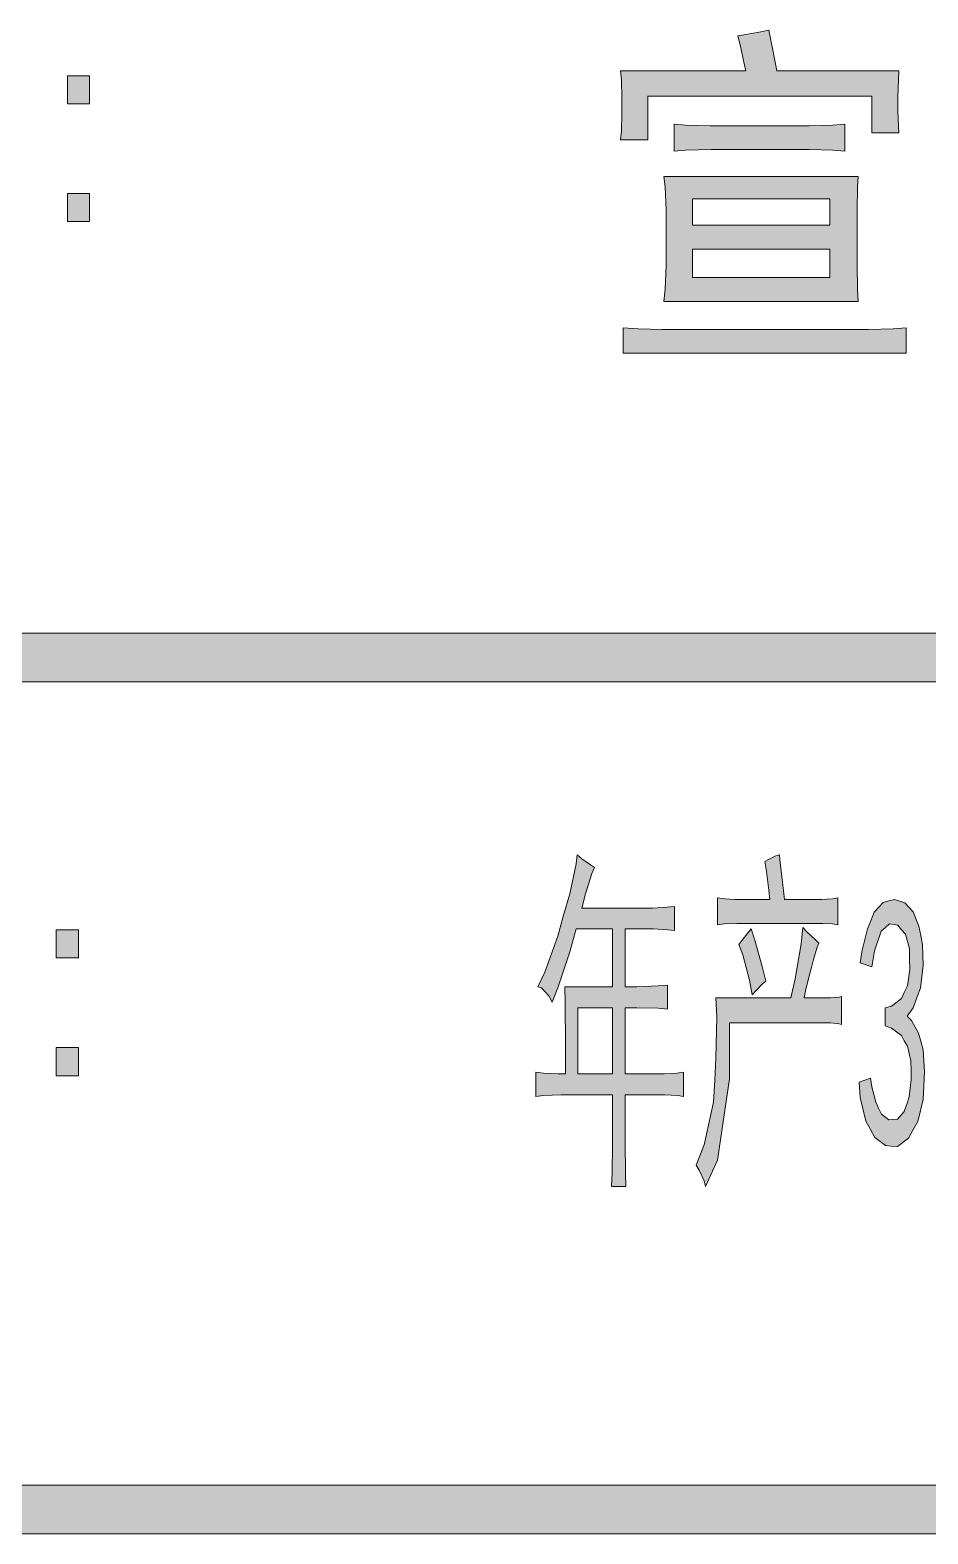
# Model space of a CAD drawing. Header units: millimetres. Extents: x 0 to 414, y 0 to 292.
# Drawn here: x 364.89 to 372.66, y 52.24 to 65.26 of the extents above; entities that cross this region are included whole.
import ezdxf

# ---------------------------------------------------------------- set-up
doc = ezdxf.new("R2010")
doc.units = ezdxf.units.MM

msp = doc.modelspace()

# ---------------------------------------------------------------- hatches: boundary and pattern name
h = msp.add_hatch(color=0)
h.dxf.hatch_style = 2
h.paths.add_polyline_path([(371.288028, 65.260361), (371.309194, 65.143944), (371.344472, 64.967556), (371.355056, 64.907583), (372.413389, 64.907583), (372.409861, 64.829972), (372.402806, 64.681806), (372.402806, 64.614778), (372.402806, 64.554806), (372.409861, 64.431333), (372.413389, 64.371361), (372.177028, 64.371361), (372.177028, 64.688861), (370.240278, 64.688861), (370.240278, 64.311389), (370.003917, 64.311389), (370.010972, 64.389), (370.0145, 64.537167), (370.0145, 64.604194), (370.0145, 64.67475), (370.010972, 64.829972), (370.003917, 64.907583), (371.086944, 64.907583), (371.069306, 64.981667), (371.037556, 65.133361), (371.019917, 65.210972), (371.069306, 65.218028), (371.203361, 65.242722)])
h = msp.add_hatch(color=0)
h.dxf.hatch_style = 2
h.paths.add_polyline_path([(365.407222, 64.621833), (365.216722, 64.621833), (365.216722, 64.86525), (365.407222, 64.86525)])
h = msp.add_hatch(color=0)
h.dxf.hatch_style = 2
h.paths.add_polyline_path([(371.534972, 64.431333), (371.637278, 64.431333), (371.841889, 64.438389), (371.944194, 64.445444), (371.944194, 64.212611), (371.841889, 64.219667), (371.637278, 64.226722), (371.534972, 64.226722), (370.9035, 64.226722), (370.787083, 64.226722), (370.564833, 64.219667), (370.466056, 64.212611), (370.466056, 64.445444), (370.564833, 64.438389), (370.780028, 64.431333), (370.892917, 64.431333)])
h = msp.add_hatch(color=0)
h.paths.add_polyline_path([(372.060611, 63.993889), (372.053556, 63.902167), (372.050028, 63.701083), (372.050028, 63.591722), (372.050028, 63.337722), (372.050028, 63.228361), (372.053556, 63.016694), (372.060611, 62.910861), (370.377861, 62.910861), (370.388444, 63.016694), (370.399028, 63.221306), (370.399028, 63.327139), (370.399028, 63.591722), (370.399028, 63.701083), (370.388444, 63.902167), (370.377861, 63.993889)])
h.paths.add_polyline_path([(371.813667, 63.119), (371.813667, 63.362417), (370.624806, 63.362417), (370.624806, 63.119)])
h.paths.add_polyline_path([(371.813667, 63.570556), (371.813667, 63.799861), (370.624806, 63.799861), (370.624806, 63.570556)])
h = msp.add_hatch(color=0)
h.dxf.hatch_style = 2
h.paths.add_polyline_path([(365.407222, 63.602306), (365.216722, 63.602306), (365.216722, 63.845722), (365.407222, 63.845722)])
h = msp.add_hatch(color=0)
h.dxf.hatch_style = 2
h.paths.add_polyline_path([(372.039444, 62.667444), (372.145278, 62.667444), (372.364, 62.6745), (372.476889, 62.681556), (372.476889, 62.462833), (370.025083, 62.462833), (370.025083, 62.681556), (370.155611, 62.6745), (370.36375, 62.667444), (370.444889, 62.667444)])
h = msp.add_hatch(color=0)
h.dxf.hatch_style = 2
h.paths.add_polyline_path([(355.134333, 59.615917), (355.134333, 60.03925), (404.410333, 60.03925), (404.410333, 59.615917)])
h = msp.add_hatch(color=0)
h.paths.add_polyline_path([(369.287778, 56.977139), (369.34775, 57.104139), (369.460639, 57.414583), (369.510028, 57.598028), (369.562944, 57.781472), (369.619389, 58.042528), (369.626444, 58.120139), (369.668778, 58.084861), (369.742861, 58.031944), (369.778139, 58.010778), (369.753444, 57.957861), (369.700528, 57.781472), (369.668778, 57.658), (370.222639, 57.658), (370.282611, 57.658), (370.406083, 57.665056), (370.469583, 57.672111), (370.469583, 57.463972), (370.413139, 57.471028), (370.289667, 57.478083), (370.222639, 57.478083), (370.042722, 57.478083), (370.042722, 56.977139), (370.145028, 56.977139), (370.328472, 56.984194), (370.409611, 56.99125), (370.409611, 56.783111), (370.328472, 56.790167), (370.145028, 56.793694), (370.042722, 56.793694), (370.042722, 56.222194), (370.321417, 56.222194), (370.381389, 56.222194), (370.494278, 56.22925), (370.547194, 56.236306), (370.547194, 56.028167), (370.497806, 56.035222), (370.384917, 56.042278), (370.321417, 56.042278), (370.042722, 56.042278), (370.042722, 55.760056), (370.042722, 55.622472), (370.04625, 55.364944), (370.049778, 55.248528), (369.926306, 55.248528), (369.929833, 55.364944), (369.933361, 55.608361), (369.933361, 55.735361), (369.933361, 56.042278), (369.559417, 56.042278), (369.485333, 56.042278), (369.337167, 56.035222), (369.270139, 56.028167), (369.270139, 56.236306), (369.337167, 56.22925), (369.464167, 56.222194), (369.527667, 56.222194), (369.527667, 56.462083), (369.524139, 56.839556), (369.520611, 56.977139), (369.933361, 56.977139), (369.933361, 57.478083), (369.619389, 57.478083), (369.562944, 57.280528), (369.460639, 56.966556), (369.41125, 56.843083), (369.383028, 56.899528), (369.319528, 56.966556)])
h.paths.add_polyline_path([(369.933361, 56.222194), (369.933361, 56.793694), (369.6335, 56.793694), (369.6335, 56.222194)])
h = msp.add_hatch(color=0)
h.dxf.hatch_style = 2
h.paths.add_polyline_path([(371.37975, 58.120139), (371.383278, 58.077806), (371.404444, 57.883778), (371.422083, 57.732083), (371.69725, 57.732083), (371.746639, 57.732083), (371.838361, 57.739139), (371.884222, 57.746194), (371.884222, 57.513361), (371.838361, 57.520417), (371.753694, 57.523944), (371.711361, 57.523944), (371.051667, 57.523944), (371.009333, 57.523944), (370.9035, 57.520417), (370.843528, 57.513361), (370.843528, 57.746194), (370.907028, 57.739139), (370.991694, 57.732083), (371.012861, 57.732083), (371.295083, 57.732083), (371.288028, 57.813222), (371.266861, 57.9755), (371.25275, 58.060167), (371.2845, 58.077806), (371.348, 58.109556)])
h = msp.add_hatch(color=0)
h.dxf.hatch_style = 2
h.paths.add_polyline_path([(372.067667, 56.151639), (372.166444, 56.186917), (372.177028, 56.109306), (372.212306, 55.978778), (372.237, 55.925861), (372.261694, 55.872944), (372.325194, 55.823556), (372.360472, 55.827083), (372.399278, 55.830611), (372.45925, 55.897639), (372.480417, 55.961139), (372.501583, 56.024639), (372.519222, 56.172806), (372.519222, 56.253944), (372.515694, 56.335083), (372.487472, 56.462083), (372.45925, 56.507944), (372.434556, 56.553806), (372.349889, 56.617306), (372.293444, 56.638472), (372.293444, 56.793694), (372.349889, 56.807806), (372.434556, 56.874833), (372.45925, 56.92775), (372.487472, 56.984194), (372.508639, 57.125306), (372.505111, 57.2135), (372.505111, 57.305222), (372.469833, 57.432222), (372.434556, 57.471028), (372.402806, 57.509833), (372.33225, 57.520417), (372.296972, 57.488667), (372.258167, 57.456917), (372.201722, 57.287583), (372.177028, 57.15), (372.07825, 57.185278), (372.095889, 57.294639), (372.14175, 57.478083), (372.169972, 57.548639), (372.198194, 57.622722), (372.275806, 57.707389), (372.325194, 57.7215), (372.374583, 57.732083), (372.462778, 57.703861), (372.498056, 57.665056), (372.536861, 57.62625), (372.58625, 57.502778), (372.603889, 57.421639), (372.618, 57.3405), (372.621528, 57.160583), (372.610944, 57.061806), (372.600361, 56.966556), (372.536861, 56.793694), (372.483944, 56.723139), (372.52275, 56.684333), (372.582722, 56.574972), (372.603889, 56.504417), (372.621528, 56.430333), (372.635639, 56.239833), (372.628583, 56.119889), (372.621528, 55.999944), (372.575667, 55.809444), (372.533333, 55.735361), (372.494528, 55.664806), (372.399278, 55.59425), (372.346361, 55.597778), (372.296972, 55.601306), (372.20525, 55.671861), (372.166444, 55.742417), (372.127639, 55.812972), (372.07825, 56.017583)])
h = msp.add_hatch(color=0)
h.dxf.hatch_style = 2
h.paths.add_polyline_path([(365.311972, 57.227611), (365.117944, 57.227611), (365.117944, 57.471028), (365.311972, 57.471028)])
h = msp.add_hatch(color=0)
h.dxf.hatch_style = 2
h.paths.add_polyline_path([(371.718417, 57.354611), (371.704306, 57.319333), (371.672556, 57.2135), (371.654917, 57.142944), (371.637278, 57.072389), (371.605528, 56.941861), (371.591417, 56.881889), (371.76075, 56.881889), (371.820722, 56.881889), (371.894806, 56.885417), (371.915972, 56.892472), (371.915972, 56.649056), (371.894806, 56.656111), (371.820722, 56.663167), (371.771333, 56.663167), (370.945833, 56.663167), (370.945833, 56.179861), (370.843528, 55.474306), (370.737694, 55.248528), (370.727111, 55.297917), (370.684778, 55.389639), (370.656556, 55.431972), (370.727111, 55.608361), (370.80825, 55.978778), (370.818833, 56.169278), (370.829417, 56.359778), (370.836472, 56.716083), (370.829417, 56.881889), (371.478528, 56.881889), (371.513806, 57.044167), (371.566722, 57.347556), (371.580833, 57.488667), (371.616111, 57.453389), (371.686667, 57.386361)])
h = msp.add_hatch(color=0)
h.dxf.hatch_style = 2
h.paths.add_polyline_path([(371.132806, 57.478083), (371.164556, 57.379306), (371.228056, 57.153528), (371.259806, 57.026528), (371.231583, 57.001833), (371.175139, 56.941861), (371.143389, 56.906583), (371.118694, 57.033583), (371.06225, 57.252306), (371.026972, 57.344028), (371.055194, 57.379306), (371.108111, 57.446333)])
h = msp.add_hatch(color=0)
h.dxf.hatch_style = 2
h.paths.add_polyline_path([(365.311972, 56.204556), (365.117944, 56.204556), (365.117944, 56.4515), (365.311972, 56.4515)])
h = msp.add_hatch(color=0)
h.dxf.hatch_style = 2
h.paths.add_polyline_path([(354.957944, 52.239333), (354.957944, 52.662667), (404.237472, 52.662667), (404.237472, 52.239333)])

# ---------------------------------------------------------------- linework, layer by layer
at = {"color": 0, "lineweight": 0}
for points in [[(371.288028, 65.260361), (371.309194, 65.143944), (371.344472, 64.967556), (371.355056, 64.907583), (372.413389, 64.907583), (372.409861, 64.829972), (372.402806, 64.681806), (372.402806, 64.614778), (372.402806, 64.554806), (372.409861, 64.431333), (372.413389, 64.371361), (372.177028, 64.371361), (372.177028, 64.688861), (370.240278, 64.688861), (370.240278, 64.311389), (370.003917, 64.311389), (370.010972, 64.389), (370.0145, 64.537167), (370.0145, 64.604194), (370.0145, 64.67475), (370.010972, 64.829972), (370.003917, 64.907583), (371.086944, 64.907583), (371.069306, 64.981667), (371.037556, 65.133361), (371.019917, 65.210972), (371.069306, 65.218028), (371.203361, 65.242722)], [(365.407222, 64.621833), (365.216722, 64.621833), (365.216722, 64.86525), (365.407222, 64.86525)], [(371.534972, 64.431333), (371.637278, 64.431333), (371.841889, 64.438389), (371.944194, 64.445444), (371.944194, 64.212611), (371.841889, 64.219667), (371.637278, 64.226722), (371.534972, 64.226722), (370.9035, 64.226722), (370.787083, 64.226722), (370.564833, 64.219667), (370.466056, 64.212611), (370.466056, 64.445444), (370.564833, 64.438389), (370.780028, 64.431333), (370.892917, 64.431333)], [(372.060611, 63.993889), (372.053556, 63.902167), (372.050028, 63.701083), (372.050028, 63.591722), (372.050028, 63.337722), (372.050028, 63.228361), (372.053556, 63.016694), (372.060611, 62.910861), (370.377861, 62.910861), (370.388444, 63.016694), (370.399028, 63.221306), (370.399028, 63.327139), (370.399028, 63.591722), (370.399028, 63.701083), (370.388444, 63.902167), (370.377861, 63.993889)], [(365.407222, 63.602306), (365.216722, 63.602306), (365.216722, 63.845722), (365.407222, 63.845722)], [(371.813667, 63.570556), (371.813667, 63.799861), (370.624806, 63.799861), (370.624806, 63.570556)], [(371.813667, 63.119), (371.813667, 63.362417), (370.624806, 63.362417), (370.624806, 63.119)], [(372.039444, 62.667444), (372.145278, 62.667444), (372.364, 62.6745), (372.476889, 62.681556), (372.476889, 62.462833), (370.025083, 62.462833), (370.025083, 62.681556), (370.155611, 62.6745), (370.36375, 62.667444), (370.444889, 62.667444)], [(355.134333, 59.615917), (355.134333, 60.03925), (404.410333, 60.03925), (404.410333, 59.615917)], [(369.287778, 56.977139), (369.34775, 57.104139), (369.460639, 57.414583), (369.510028, 57.598028), (369.562944, 57.781472), (369.619389, 58.042528), (369.626444, 58.120139), (369.668778, 58.084861), (369.742861, 58.031944), (369.778139, 58.010778), (369.753444, 57.957861), (369.700528, 57.781472), (369.668778, 57.658), (370.222639, 57.658), (370.282611, 57.658), (370.406083, 57.665056), (370.469583, 57.672111), (370.469583, 57.463972), (370.413139, 57.471028), (370.289667, 57.478083), (370.222639, 57.478083), (370.042722, 57.478083), (370.042722, 56.977139), (370.145028, 56.977139), (370.328472, 56.984194), (370.409611, 56.99125), (370.409611, 56.783111), (370.328472, 56.790167), (370.145028, 56.793694), (370.042722, 56.793694), (370.042722, 56.222194), (370.321417, 56.222194), (370.381389, 56.222194), (370.494278, 56.22925), (370.547194, 56.236306), (370.547194, 56.028167), (370.497806, 56.035222), (370.384917, 56.042278), (370.321417, 56.042278), (370.042722, 56.042278), (370.042722, 55.760056), (370.042722, 55.622472), (370.04625, 55.364944), (370.049778, 55.248528), (369.926306, 55.248528), (369.929833, 55.364944), (369.933361, 55.608361), (369.933361, 55.735361), (369.933361, 56.042278), (369.559417, 56.042278), (369.485333, 56.042278), (369.337167, 56.035222), (369.270139, 56.028167), (369.270139, 56.236306), (369.337167, 56.22925), (369.464167, 56.222194), (369.527667, 56.222194), (369.527667, 56.462083), (369.524139, 56.839556), (369.520611, 56.977139), (369.933361, 56.977139), (369.933361, 57.478083), (369.619389, 57.478083), (369.562944, 57.280528), (369.460639, 56.966556), (369.41125, 56.843083), (369.383028, 56.899528), (369.319528, 56.966556)], [(371.37975, 58.120139), (371.383278, 58.077806), (371.404444, 57.883778), (371.422083, 57.732083), (371.69725, 57.732083), (371.746639, 57.732083), (371.838361, 57.739139), (371.884222, 57.746194), (371.884222, 57.513361), (371.838361, 57.520417), (371.753694, 57.523944), (371.711361, 57.523944), (371.051667, 57.523944), (371.009333, 57.523944), (370.9035, 57.520417), (370.843528, 57.513361), (370.843528, 57.746194), (370.907028, 57.739139), (370.991694, 57.732083), (371.012861, 57.732083), (371.295083, 57.732083), (371.288028, 57.813222), (371.266861, 57.9755), (371.25275, 58.060167), (371.2845, 58.077806), (371.348, 58.109556)], [(372.067667, 56.151639), (372.166444, 56.186917), (372.177028, 56.109306), (372.212306, 55.978778), (372.237, 55.925861), (372.261694, 55.872944), (372.325194, 55.823556), (372.360472, 55.827083), (372.399278, 55.830611), (372.45925, 55.897639), (372.480417, 55.961139), (372.501583, 56.024639), (372.519222, 56.172806), (372.519222, 56.253944), (372.515694, 56.335083), (372.487472, 56.462083), (372.45925, 56.507944), (372.434556, 56.553806), (372.349889, 56.617306), (372.293444, 56.638472), (372.293444, 56.793694), (372.349889, 56.807806), (372.434556, 56.874833), (372.45925, 56.92775), (372.487472, 56.984194), (372.508639, 57.125306), (372.505111, 57.2135), (372.505111, 57.305222), (372.469833, 57.432222), (372.434556, 57.471028), (372.402806, 57.509833), (372.33225, 57.520417), (372.296972, 57.488667), (372.258167, 57.456917), (372.201722, 57.287583), (372.177028, 57.15), (372.07825, 57.185278), (372.095889, 57.294639), (372.14175, 57.478083), (372.169972, 57.548639), (372.198194, 57.622722), (372.275806, 57.707389), (372.325194, 57.7215), (372.374583, 57.732083), (372.462778, 57.703861), (372.498056, 57.665056), (372.536861, 57.62625), (372.58625, 57.502778), (372.603889, 57.421639), (372.618, 57.3405), (372.621528, 57.160583), (372.610944, 57.061806), (372.600361, 56.966556), (372.536861, 56.793694), (372.483944, 56.723139), (372.52275, 56.684333), (372.582722, 56.574972), (372.603889, 56.504417), (372.621528, 56.430333), (372.635639, 56.239833), (372.628583, 56.119889), (372.621528, 55.999944), (372.575667, 55.809444), (372.533333, 55.735361), (372.494528, 55.664806), (372.399278, 55.59425), (372.346361, 55.597778), (372.296972, 55.601306), (372.20525, 55.671861), (372.166444, 55.742417), (372.127639, 55.812972), (372.07825, 56.017583)], [(365.311972, 57.227611), (365.117944, 57.227611), (365.117944, 57.471028), (365.311972, 57.471028)], [(371.718417, 57.354611), (371.704306, 57.319333), (371.672556, 57.2135), (371.654917, 57.142944), (371.637278, 57.072389), (371.605528, 56.941861), (371.591417, 56.881889), (371.76075, 56.881889), (371.820722, 56.881889), (371.894806, 56.885417), (371.915972, 56.892472), (371.915972, 56.649056), (371.894806, 56.656111), (371.820722, 56.663167), (371.771333, 56.663167), (370.945833, 56.663167), (370.945833, 56.179861), (370.843528, 55.474306), (370.737694, 55.248528), (370.727111, 55.297917), (370.684778, 55.389639), (370.656556, 55.431972), (370.727111, 55.608361), (370.80825, 55.978778), (370.818833, 56.169278), (370.829417, 56.359778), (370.836472, 56.716083), (370.829417, 56.881889), (371.478528, 56.881889), (371.513806, 57.044167), (371.566722, 57.347556), (371.580833, 57.488667), (371.616111, 57.453389), (371.686667, 57.386361)], [(371.132806, 57.478083), (371.164556, 57.379306), (371.228056, 57.153528), (371.259806, 57.026528), (371.231583, 57.001833), (371.175139, 56.941861), (371.143389, 56.906583), (371.118694, 57.033583), (371.06225, 57.252306), (371.026972, 57.344028), (371.055194, 57.379306), (371.108111, 57.446333)], [(369.933361, 56.222194), (369.933361, 56.793694), (369.6335, 56.793694), (369.6335, 56.222194)], [(365.311972, 56.204556), (365.117944, 56.204556), (365.117944, 56.4515), (365.311972, 56.4515)], [(354.957944, 52.239333), (354.957944, 52.662667), (404.237472, 52.662667), (404.237472, 52.239333)]]:
    msp.add_lwpolyline(points, close=True, dxfattribs=at)

doc.saveas('drawing.dxf')
